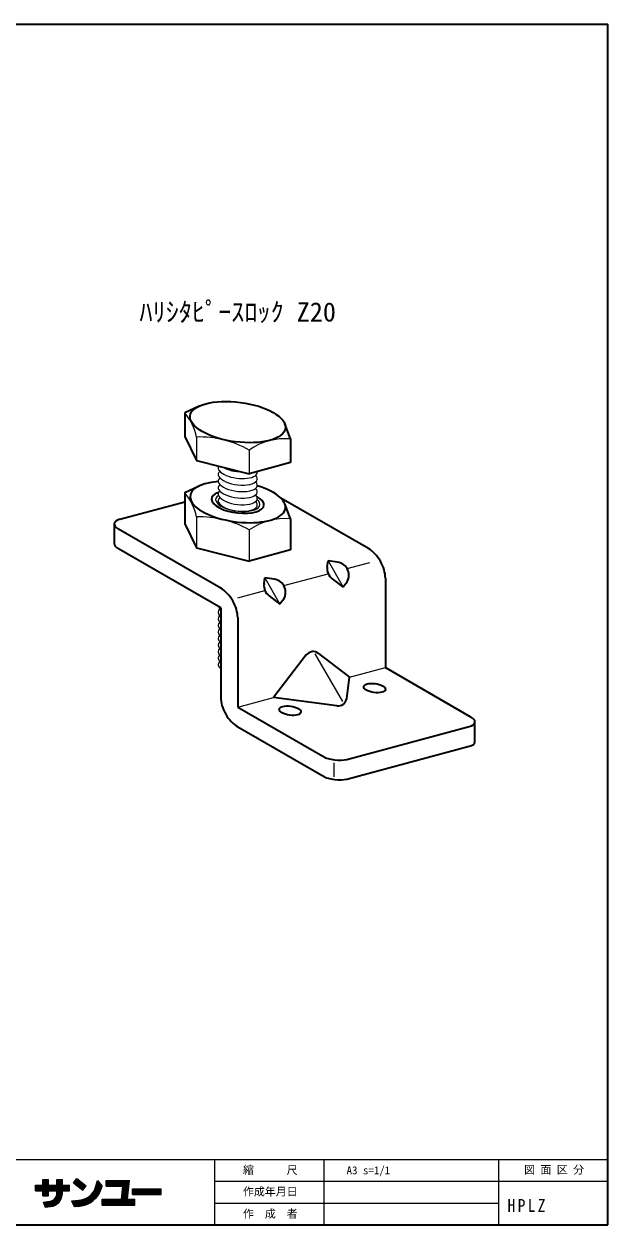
# Model space of a CAD drawing. Units: millimetres, scale not verified. Extents: x -405 to 405, y -286 to 286.
# Drawn here: x -149.2 to -15.5, y 11 to 286 of the extents above; entities that cross this region are included whole.
import ezdxf
from ezdxf.enums import TextEntityAlignment as Align

# ---------------------------------------------------------------- set-up
doc = ezdxf.new("R2010")
doc.units = ezdxf.units.MM
for name, color, linetype, lineweight in [('1-1_本体', 7, 'Continuous', 35), ('1-2_ボルト', 4, 'Continuous', 18), ('1-8_寸法', 4, 'Continuous', 18), ('F-0_枠図面', 4, 'Continuous', 18)]:
    doc.layers.add(name, color=color, linetype=linetype, lineweight=lineweight)
doc.layers.add('F-2_文字１', color=7, linetype='Continuous')
doc.layers.add('F-3_文字２', color=7, linetype='Continuous')
doc.styles.add('ＭＳ ゴシック', font='')
doc.styles.get('ＭＳ ゴシック').set_extended_font_data('MS Gothic')

msp = doc.modelspace()

# ---------------------------------------------------------------- linework, layer by layer
at = {"layer": '1-1_本体'}
for p, q in [((-127.249, 172.603), (-112.374, 176.588)), ((-127.249, 172.603), (-112.374, 176.588)), ((-70.356, 165.886), (-90.379, 177.446)), ((-70.356, 165.886), (-90.379, 177.446)), ((-128.544, 171.526), (-128.544, 167.026)), ((-128.544, 171.526), (-128.544, 167.026)), ((-104.163, 156.827), (-127.549, 170.328)), ((-104.163, 156.827), (-127.549, 170.328)), ((-104.163, 152.327), (-127.549, 165.828)), ((-104.163, 152.327), (-127.549, 165.828)), ((-79.756, 161.729), (-79.582, 163.047)), ((-79.756, 161.729), (-79.582, 163.047)), ((-77.406, 162.761), (-79.582, 163.047)), ((-77.406, 162.761), (-79.582, 163.047)), ((-94.245, 157.847), (-94.071, 159.165)), ((-94.245, 157.847), (-94.071, 159.165)), ((-91.895, 158.879), (-94.071, 159.165)), ((-91.895, 158.879), (-94.071, 159.165)), ((-78.608, 158.958), (-76.118, 157.047)), ((-78.608, 158.958), (-76.118, 157.047)), ((-75.418, 157.96), (-76.118, 157.047)), ((-75.418, 157.96), (-76.118, 157.047)), ((-66.459, 159.136), (-66.459, 138.636)), ((-66.459, 159.136), (-66.459, 138.636)), ((-93.097, 155.075), (-90.607, 153.165)), ((-93.097, 155.075), (-90.607, 153.165)), ((-89.906, 154.078), (-90.607, 153.165)), ((-89.906, 154.078), (-90.607, 153.165)), ((-104.163, 152.327), (-104.163, 131.827)), ((-104.163, 152.327), (-104.163, 131.827)), ((-100.266, 150.077), (-100.266, 129.577)), ((-100.266, 150.077), (-100.266, 129.577)), ((-84.58, 141.52), (-92.056, 131.777)), ((-84.58, 141.52), (-92.056, 131.777)), ((-81.776, 141.889), (-74.669, 136.436)), ((-81.776, 141.889), (-74.669, 136.436)), ((-66.459, 138.636), (-46.971, 127.384)), ((-66.459, 138.636), (-46.971, 127.384)), ((-75.307, 131.589), (-74.669, 136.436)), ((-75.307, 131.589), (-74.669, 136.436)), ((-100.266, 129.577), (-80.781, 118.327)), ((-100.266, 129.577), (-80.781, 118.327)), ((-77.551, 129.867), (-92.056, 131.777)), ((-77.551, 129.867), (-92.056, 131.777)), ((-100.266, 125.077), (-80.781, 113.827)), ((-100.266, 125.077), (-80.781, 113.827)), ((-75.285, 117.603), (-47.27, 125.11)), ((-75.285, 117.603), (-47.27, 125.11)), ((-45.978, 121.686), (-45.978, 126.186)), ((-45.978, 121.686), (-45.978, 126.186)), ((-75.285, 113.103), (-47.27, 120.61)), ((-75.285, 113.103), (-47.27, 120.61))]:
    msp.add_line(p, q, dxfattribs=at)
at = {"layer": '1-1_本体', "color": 4, "lineweight": 18}
for p, q in [((-79.582, 163.047), (-76.118, 157.047)), ((-79.582, 163.047), (-76.118, 157.047)), ((-75.203, 161.293), (-70.007, 162.685)), ((-75.203, 161.293), (-70.007, 162.685)), ((-89.692, 157.41), (-79.529, 160.133)), ((-89.692, 157.41), (-79.529, 160.133)), ((-94.071, 159.165), (-90.607, 153.165)), ((-94.071, 159.165), (-90.607, 153.165)), ((-100.266, 154.577), (-94.018, 156.251)), ((-100.266, 154.577), (-94.018, 156.251)), ((-82.597, 141.781), (-76.281, 130.842)), ((-82.597, 141.781), (-76.281, 130.842)), ((-74.669, 136.436), (-66.459, 138.636)), ((-74.669, 136.436), (-66.459, 138.636)), ((-100.266, 129.577), (-92.056, 131.777)), ((-100.266, 129.577), (-92.056, 131.777)), ((-78.183, 113.647), (-78.183, 116.827)), ((-78.183, 113.647), (-78.183, 116.827))]:
    msp.add_line(p, q, dxfattribs=at)
at = {"layer": '1-1_本体'}
for centre, radius, start, end in [((-77.798, 159.787), 3, 322.5, 82.5), ((-76.781, 161.338), 3, 172.5, 232.5), ((-91.27, 157.455), 3, 172.5, 232.5), ((-92.287, 155.904), 3, 322.5, 82.5), ((-82.993, 140.302), 2, 52.5, 142.5), ((-77.29, 131.85), 2, 262.5, 352.5), ((-77.29, 131.85), 2, 262.5, 352.5)]:
    msp.add_arc(centre, radius, start, end, dxfattribs=at)
for centre, major_axis, ratio, start_param, end_param in [((-124.651, 171.103), (-3.887, 0.512), 0.414, 5.4975293, 7.0678099), ((-124.651, 171.103), (-3.887, 0.512), 0.414, 5.4975293, 7.0678099), ((-124.651, 166.603), (-3.887, 0.512), 0.414, 0.0544503, 0.7846246), ((-124.651, 166.603), (-3.887, 0.512), 0.414, 0.0544503, 0.7846246), ((-70.356, 161.386), (-2.757, 4.774), 0.577, 3.9260805, 5.4974837), ((-70.356, 161.386), (-2.757, 4.774), 0.577, 3.9260805, 5.4974837), ((-104.163, 152.327), (-2.757, 4.774), 0.577, 3.9260805, 5.4974837), ((-104.163, 152.327), (-2.757, 4.774), 0.577, 3.9260805, 5.4974837), ((-100.266, 129.577), (-2.757, 4.774), 0.577, 0.7844879, 2.3571048), ((-100.266, 129.577), (-2.757, 4.774), 0.577, 0.7844879, 2.3571048), ((-49.871, 126.609), (-3.887, 0.512), 0.414, 2.3559366, 3.9272487), ((-49.871, 126.609), (-3.887, 0.512), 0.414, 2.3559366, 3.9272487), ((-49.871, 122.109), (-3.887, 0.512), 0.414, 2.3559366, 3.1961451), ((-49.871, 122.109), (-3.887, 0.512), 0.414, 2.3559366, 3.1961451), ((-77.883, 119.103), (-3.887, 0.512), 0.414, 0.7846246, 2.3569681), ((-77.883, 119.103), (-3.887, 0.512), 0.414, 0.7846246, 2.3569681), ((-77.883, 114.603), (-3.887, 0.512), 0.414, 0.7846246, 2.3569681), ((-77.883, 114.603), (-3.887, 0.512), 0.414, 0.7846246, 2.3569681)]:
    msp.add_ellipse(centre, major_axis=major_axis, ratio=ratio, start_param=start_param, end_param=end_param, dxfattribs=at)
for centre in [(-68.94, 133.944), (-68.94, 133.944), (-88.259, 128.768), (-88.259, 128.768)]:
    msp.add_ellipse(centre, major_axis=(-2.479, 0.326), ratio=0.414, dxfattribs=at)
at = {"layer": '1-2_ボルト', "color": 7, "lineweight": 35}
for p, q in [((-109.119, 198.498), (-112.374, 196.943)), ((-109.119, 198.498), (-112.374, 196.943)), ((-112.374, 196.943), (-112.374, 191.538)), ((-112.374, 196.943), (-112.374, 191.538)), ((-88.171, 190.983), (-89.48, 194.448)), ((-88.171, 190.983), (-89.48, 194.448)), ((-88.171, 190.983), (-88.171, 185.578)), ((-88.171, 190.983), (-88.171, 185.578)), ((-88.171, 185.578), (-97.651, 183.038)), ((-88.171, 185.578), (-97.651, 183.038)), ((-93.736, 179.384), (-93.739, 179.386)), ((-93.736, 179.384), (-93.739, 179.386)), ((-88.171, 172.683), (-89.48, 176.148)), ((-88.171, 172.683), (-89.48, 176.148)), ((-88.171, 172.683), (-88.171, 165.578)), ((-88.171, 172.683), (-88.171, 165.578)), ((-88.171, 165.578), (-97.651, 163.038)), ((-88.171, 165.578), (-97.651, 163.038))]:
    msp.add_line(p, q, dxfattribs=at)
at = {"layer": '1-2_ボルト'}
for p, q in [((-109.723, 191.423), (-109.723, 186.018)), ((-97.651, 190.143), (-97.651, 190.119)), ((-97.651, 188.443), (-97.651, 183.038)), ((-109.723, 173.123), (-109.723, 166.018)), ((-109.723, 173.123), (-109.723, 166.018)), ((-97.651, 170.143), (-97.651, 163.038)), ((-97.651, 170.143), (-97.651, 163.038))]:
    msp.add_line(p, q, dxfattribs=at)
at = {"layer": '1-2_ボルト', "color": 7, "lineweight": 35}
for points in [[(-112.374, 191.538), (-109.723, 186.018), (-97.651, 183.038)], [(-112.374, 191.538), (-109.723, 186.018), (-97.651, 183.038)], [(-109.119, 180.198), (-112.374, 178.643), (-112.374, 171.538)], [(-109.119, 180.198), (-112.374, 178.643), (-112.374, 171.538)], [(-112.374, 171.538), (-109.723, 166.018), (-97.651, 163.038)], [(-112.374, 171.538), (-109.723, 166.018), (-97.651, 163.038)]]:
    msp.add_lwpolyline(points, dxfattribs=at)
at = {"layer": '1-2_ボルト'}
for centre, radius, start, end in [((-121.022, 189.393), 11.481, 10.18327, 41.11886), ((-121.022, 189.393), 11.481, 10.18327, 41.11886), ((-108.907, 168.788), 22.65, 60.20256, 92.06508), ((-108.907, 168.788), 22.65, 60.20256, 92.06508), ((-89.427, 176.71), 14.329, 84.97118, 125.02882), ((-89.427, 176.71), 14.329, 84.97118, 125.02882), ((-121.022, 171.093), 11.481, 10.18327, 41.11886), ((-121.022, 171.093), 11.481, 10.18327, 41.11886), ((-108.907, 150.488), 22.65, 60.20256, 92.06508), ((-108.907, 150.488), 22.65, 60.20256, 92.06508), ((-89.427, 158.41), 14.329, 84.97118, 125.02882), ((-89.427, 158.41), 14.329, 84.97118, 125.02882)]:
    msp.add_arc(centre, radius, start, end, dxfattribs=at)
at = {"layer": '1-2_ボルト', "color": 7, "lineweight": 35}
msp.add_ellipse((-100.25, 194.856), major_axis=(-10.906, 1.436), ratio=0.414, dxfattribs=at)
msp.add_ellipse((-100.25, 194.856), major_axis=(-10.906, 1.436), ratio=0.414, dxfattribs=at)
at = {"layer": '1-2_ボルト'}
for centre, major_axis, start_param, end_param in [((-100.25, 183.856), (-4.462, 0.587), 6.1094436, 9.5659258), ((-100.25, 183.856), (-4.462, 0.587), 6.1094436, 9.5659258), ((-100.25, 185.356), (-4.462, 0.587), 0.750516, 1.8645971), ((-100.25, 185.356), (-4.462, 0.587), 0.750516, 1.8645971), ((-100.25, 182.356), (-4.462, 0.587), 5.926419, 9.8904448), ((-100.25, 182.356), (-4.462, 0.587), 5.926419, 9.8904448), ((-100.25, 180.856), (-4.462, 0.587), 5.926419, 9.8904448), ((-100.25, 180.856), (-4.462, 0.587), 5.926419, 9.8904448), ((-100.25, 179.356), (-4.462, 0.587), 5.926419, 9.8904448), ((-100.25, 179.356), (-4.462, 0.587), 5.926419, 9.8904448), ((-100.25, 177.856), (-4.462, 0.587), 5.926419, 9.8904448), ((-100.25, 177.856), (-4.462, 0.587), 5.926419, 9.8904448), ((-100.25, 176.556), (-5.058, 0.666), 5.8288255, 9.9880383), ((-100.25, 176.556), (-5.058, 0.666), 5.8288255, 9.9880383), ((-100.25, 176.356), (-4.462, 0.587), 5.926419, 9.8904448), ((-100.25, 176.356), (-4.462, 0.587), 5.926419, 9.8904448), ((-100.25, 150.856), (-4.462, 0.587), 5.926419, 6.8412771), ((-100.25, 150.856), (-4.462, 0.587), 5.926419, 6.8412771), ((-100.25, 152.356), (-4.462, 0.587), 0.1654722, 0.5580918), ((-100.25, 152.356), (-4.462, 0.587), 0.1654722, 0.5580918), ((-100.25, 149.356), (-4.462, 0.587), 5.926419, 6.8412771), ((-100.25, 149.356), (-4.462, 0.587), 5.926419, 6.8412771), ((-100.25, 147.856), (-4.462, 0.587), 5.926419, 6.8412771), ((-100.25, 147.856), (-4.462, 0.587), 5.926419, 6.8412771), ((-100.25, 146.356), (-4.462, 0.587), 5.926419, 6.8412771), ((-100.25, 146.356), (-4.462, 0.587), 5.926419, 6.8412771), ((-100.25, 144.856), (-4.462, 0.587), 5.926419, 6.8412771), ((-100.25, 144.856), (-4.462, 0.587), 5.926419, 6.8412771), ((-100.25, 143.356), (-4.462, 0.587), 5.926419, 6.8412771), ((-100.25, 143.356), (-4.462, 0.587), 5.926419, 6.8412771), ((-100.25, 141.856), (-4.462, 0.587), 5.926419, 6.8412771), ((-100.25, 141.856), (-4.462, 0.587), 5.926419, 6.8412771), ((-100.25, 140.356), (-4.462, 0.587), 5.926419, 6.8412771), ((-100.25, 140.356), (-4.462, 0.587), 5.926419, 6.8412771), ((-100.25, 138.856), (-4.462, 0.587), 5.926419, 6.8412771), ((-100.25, 138.856), (-4.462, 0.587), 5.926419, 6.8412771)]:
    msp.add_ellipse(centre, major_axis=major_axis, ratio=0.414, start_param=start_param, end_param=end_param, dxfattribs=at)
at = {"layer": '1-2_ボルト', "color": 7, "lineweight": 35}
for centre, major_axis, start_param, end_param in [((-100.25, 176.556), (-10.906, 1.436), 5.1823872, 10.6344766), ((-100.25, 176.556), (-10.906, 1.436), 5.1823872, 10.6344766), ((-100.25, 176.556), (-5.995, 0.789), 5.6002094, 10.2166544), ((-100.25, 176.556), (-5.995, 0.789), 5.6002094, 10.2166544), ((-100.25, 174.856), (-4.462, 0.587), 5.926419, 6.0375278), ((-100.25, 174.856), (-4.462, 0.587), 5.926419, 6.0375278), ((-100.25, 174.856), (-4.462, 0.587), 3.4961507, 3.6072595), ((-100.25, 174.856), (-4.462, 0.587), 3.4961507, 3.6072595)]:
    msp.add_ellipse(centre, major_axis=major_axis, ratio=0.414, start_param=start_param, end_param=end_param, dxfattribs=at)
at = {"layer": 'F-0_枠図面', "color": 7, "lineweight": 35}
for p, q in [((-405, 286), (-15.5, 286)), ((-15.5, 11), (-15.5, 286)), ((-15.5, 16), (-15.5, 16))]:
    msp.add_line(p, q, dxfattribs=at)
at = {"layer": 'F-0_枠図面'}
for p, q in [((-405, 26), (-15.5, 26)), ((-105.5, 11), (-105.5, 26)), ((-80.5, 11), (-80.5, 26)), ((-40.5, 11), (-40.5, 26)), ((-146.52, 20.127), (-144.839, 20.127)), ((-146.52, 18.809), (-146.52, 20.127)), ((-146.52, 20.074), (-138.775, 20.074)), ((-146.52, 19.863), (-138.775, 19.863)), ((-146.52, 19.652), (-138.775, 19.652)), ((-146.52, 19.441), (-138.775, 19.441)), ((-144.839, 20.127), (-144.839, 21.379)), ((-144.839, 21.379), (-143.587, 21.379)), ((-144.628, 17.655), (-144.628, 21.379)), ((-144.417, 17.655), (-144.417, 21.379)), ((-144.207, 17.655), (-144.207, 21.379)), ((-143.996, 17.655), (-143.996, 21.379)), ((-143.785, 17.655), (-143.785, 21.379)), ((-143.587, 20.127), (-143.587, 21.379)), ((-143.587, 20.127), (-141.642, 20.127)), ((-141.642, 21.379), (-140.39, 21.379)), ((-141.642, 20.127), (-141.642, 21.379)), ((-141.431, 15.969), (-141.431, 21.379)), ((-141.22, 16.176), (-141.22, 21.379)), ((-141.009, 16.428), (-141.009, 21.379)), ((-140.798, 16.749), (-140.798, 21.379)), ((-140.587, 17.199), (-140.587, 21.379)), ((-140.39, 20.127), (-140.39, 21.379)), ((-140.39, 20.127), (-138.775, 20.127)), ((-138.775, 18.809), (-138.775, 20.127)), ((-137.891, 20.65), (-137.127, 21.643)), ((-137.891, 20.65), (-135.748, 19.002)), ((-137.762, 20.817), (-135.62, 19.17)), ((-137.633, 20.985), (-135.491, 19.337)), ((-137.505, 21.152), (-135.362, 19.504)), ((-137.376, 21.319), (-135.234, 19.671)), ((-137.247, 21.486), (-135.105, 19.838)), ((-137.127, 21.643), (-134.985, 19.995)), ((-137.118, 15.265), (-131.449, 19.421)), ((-135.748, 19.002), (-134.985, 19.995)), ((-133.979, 17.827), (-131.348, 19.756)), ((-133.355, 18.547), (-131.366, 20.004)), ((-133.07, 19.016), (-131.504, 20.164)), ((-132.888, 19.412), (-131.642, 20.325)), ((-132.763, 19.765), (-131.78, 20.486)), ((-132.733, 19.864), (-132.348, 21.149)), ((-132.662, 20.1), (-131.917, 20.646)), ((-132.562, 20.435), (-132.055, 20.807)), ((-132.461, 20.771), (-132.193, 20.967)), ((-132.348, 21.149), (-131.298, 19.923)), ((-131.452, 19.408), (-131.298, 19.923)), ((-130.412, 19.896), (-130.412, 21.149)), ((-130.412, 21.149), (-125.042, 21.149)), ((-130.412, 20.938), (-125.277, 20.938)), ((-130.412, 20.727), (-125.512, 20.727)), ((-130.412, 20.516), (-125.747, 20.516)), ((-130.412, 20.305), (-125.982, 20.305)), ((-130.412, 20.094), (-126.218, 20.094)), ((-130.412, 19.896), (-126.571, 19.896)), ((-126.893, 16.93), (-126.571, 19.896)), ((-126.787, 16.811), (-126.441, 19.988)), ((-126.575, 16.811), (-126.218, 20.094)), ((-126.362, 16.811), (-125.982, 20.305)), ((-126.15, 16.811), (-125.747, 20.516)), ((-125.938, 16.811), (-125.512, 20.727)), ((-125.726, 16.811), (-125.277, 20.938)), ((-125.501, 16.93), (-125.042, 21.149)), ((-124.347, 17.952), (-124.347, 19.27)), ((-124.347, 19.27), (-117.755, 19.27)), ((-117.755, 17.952), (-117.755, 19.27)), ((-105.5, 21), (-15.5, 21)), ((-146.52, 19.23), (-138.775, 19.23)), ((-146.52, 19.02), (-138.775, 19.02)), ((-146.52, 18.809), (-144.839, 18.809)), ((-144.839, 17.655), (-144.839, 18.809)), ((-144.839, 17.655), (-143.587, 17.655)), ((-144.719, 16.058), (-140.937, 16.529)), ((-143.587, 18.809), (-141.642, 18.809)), ((-143.587, 17.655), (-143.587, 18.809)), ((-143.257, 16.453), (-140.874, 16.749)), ((-142.439, 16.767), (-140.9, 16.959)), ((-142.149, 17.016), (-140.926, 17.168)), ((-141.96, 17.252), (-140.952, 17.377)), ((-141.748, 15.88), (-141.748, 17.673)), ((-141.642, 18.28), (-141.642, 18.809)), ((-141.642, 15.88), (-141.642, 18.277)), ((-140.39, 18.809), (-138.775, 18.809)), ((-140.39, 18.285), (-140.39, 18.809)), ((-138.28, 16.534), (-136.695, 16.663)), ((-138.28, 16.534), (-137.72, 15.216)), ((-138.186, 16.313), (-137.835, 16.57)), ((-138.102, 16.113), (-137.434, 16.603)), ((-138.017, 15.914), (-137.033, 16.635)), ((-137.932, 15.715), (-136.631, 16.668)), ((-137.847, 15.515), (-136.2, 16.723)), ((-137.763, 15.316), (-135.666, 16.852)), ((-137.52, 15.232), (-134.792, 17.231)), ((-136.717, 15.297), (-131.563, 19.075)), ((-136.311, 15.333), (-131.714, 18.703)), ((-135.857, 15.404), (-131.918, 18.291)), ((-135.318, 15.538), (-132.208, 17.817)), ((-134.586, 15.813), (-132.691, 17.202)), ((-131.301, 15.546), (-131.301, 16.93)), ((-131.301, 16.93), (-126.893, 16.93)), ((-131.301, 16.811), (-123.853, 16.811)), ((-131.301, 16.6), (-123.853, 16.6)), ((-125.501, 16.93), (-123.853, 16.93)), ((-124.347, 19.112), (-117.755, 19.112)), ((-124.347, 18.901), (-117.755, 18.901)), ((-124.347, 18.69), (-117.755, 18.69)), ((-124.347, 18.479), (-117.755, 18.479)), ((-124.347, 18.268), (-117.755, 18.268)), ((-124.347, 18.057), (-117.755, 18.057)), ((-124.347, 17.952), (-117.755, 17.952)), ((-123.853, 15.546), (-123.853, 16.93)), ((-144.788, 16.262), (-143.264, 16.452)), ((-144.788, 16.262), (-144.378, 15.051)), ((-144.65, 15.854), (-141.116, 16.294)), ((-144.581, 15.65), (-141.34, 16.054)), ((-144.512, 15.446), (-141.633, 15.805)), ((-144.443, 15.242), (-142.053, 15.54)), ((-144.378, 15.051), (-143.096, 15.211)), ((-137.72, 15.216), (-136.404, 15.322)), ((-131.301, 16.389), (-123.853, 16.389)), ((-131.301, 16.178), (-123.853, 16.178)), ((-131.301, 15.967), (-123.853, 15.967)), ((-131.301, 15.756), (-123.853, 15.756)), ((-131.301, 15.546), (-123.853, 15.546)), ((-105.5, 16), (-40.5, 16))]:
    msp.add_line(p, q, dxfattribs=at)
at = {"layer": 'F-0_枠図面', "color": 7, "lineweight": 35}
msp.add_lwpolyline([(-405, 286), (-405, 11), (-15.5, 11)], dxfattribs=at)
at = {"layer": 'F-0_枠図面'}
for centre, radius, start, end in [((-136.969, 21.054), 4.4, 273.5696, 344.30289), ((-136.973, 21.058), 5.762, 273.9684, 344.73839), ((-143.493, 18.289), 1.851, 277.12369, 0.28418), ((-143.493, 18.289), 3.103, 277.45369, 359.92859)]:
    msp.add_arc(centre, radius, start, end, dxfattribs=at)

# ---------------------------------------------------------------- texts
at = {"layer": '1-8_寸法', "color": 7, "style": 'ＭＳ ゴシック'}
msp.add_text('ﾊﾘｼﾀﾋﾟｰｽﾛｯｸ Z20', height=4.399, dxfattribs=at).set_placement((-122.75, 216.556), align=Align.BOTTOM_LEFT)
at = {"layer": 'F-2_文字１', "style": 'ＭＳ ゴシック'}
for s, p in [('縮\u3000\u3000\u3000尺', (-99.057, 22.102)), ('図 面 区 分', (-34.712, 22.184)), ('作成年月日', (-99.057, 17.175)), ('作\u3000成\u3000者', (-99.057, 12.102))]:
    msp.add_text(s, height=1.833, dxfattribs=at).set_placement(p, align=Align.BOTTOM_LEFT)
at = {"layer": 'F-3_文字２', "style": 'ＭＳ ゴシック'}
msp.add_text('A3 s=1/1', height=1.833, dxfattribs=at).set_placement((-75.34, 22.049), align=Align.BOTTOM_LEFT)
at = {"layer": 'F-3_文字２', "insert": (-38.488, 14.005), "char_height": 2.933, "attachment_point": 7, "style": 'ＭＳ ゴシック'}
msp.add_mtext('\\T1.28;\\W0.9;HPLZ', dxfattribs=at)

doc.saveas('drawing.dxf')
